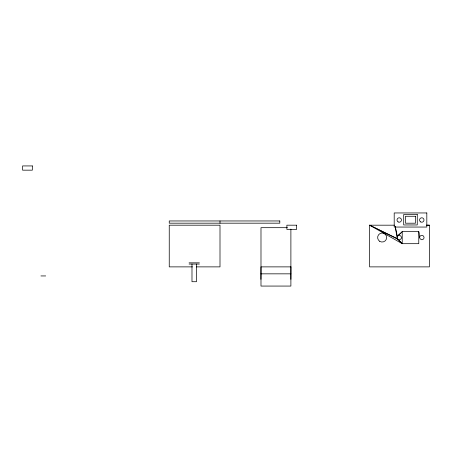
<?xml version="1.0" encoding="UTF-8"?>
<svg xmlns="http://www.w3.org/2000/svg" width="452" height="452" viewBox="0 0 452 452"><rect width="100%" height="100%" fill="white"/><g stroke="black" fill="none" stroke-linecap="round" stroke-linejoin="round"><path stroke-width="0.68" d="M260.928 279.33L260.996 266.878L290.89 266.878M290.885 279.33L290.952 266.878M397.709 235.95C399.947 233.605 403.235 237.888 400.387 239.441C399.365 240.04 397.941 239.662 397.353 238.628C395.946 235.39 400.913 233.848 402.218 231.656L418.772 231.656C419.806 233.955 418.162 239.261 421.835 239.741C423.021 239.746 424.061 238.707 424.055 237.52C424.162 234.667 419.507 234.667 419.614 237.52M397.975 235.746L397.353 236.407L395.257 226.503M398.167 235.594L402.218 231.656L402.218 243.684L418.772 243.684L418.772 231.656M426.592 225.186L429.4 225.186L429.4 266.878L369.6 266.878L369.6 225.186L394.494 225.186M426.592 225.186L429.4 225.186M287.415 227.684L260.99 227.684L260.99 286.065L290.89 286.065L290.89 229.085M189.072 262.844L199.394 262.844M189.072 264.058L199.394 264.058M192.507 266.878L169.246 266.878L169.246 225.186L220 225.186L220 266.878L196.36 266.878M260.99 273.839L290.89 273.839M40.929 275.94L45.692 275.94M369.6 225.186L397.353 238.628L402.218 243.684L369.6 225.186L398.014 239.328M397.862 239.249L402.218 243.684M395.206 226.554L397.059 237.52M220 220.96L220 223.181M196.484 264.058L196.484 281.715L191.987 281.715L191.987 264.058M32.329 165.935L22.6 165.935L22.6 170.167L32.329 170.167L32.329 165.935M426.818 212.954L394.2 212.954L394.2 227.051L426.818 227.051L426.818 212.954M417.264 214.508L403.698 214.508L403.698 224.966L417.264 224.966L417.264 214.508M415.501 216.271L405.461 216.271L405.461 223.203L415.501 223.203L415.501 216.271M279.799 220.96L169.246 220.96L169.246 223.181L279.799 223.181L279.799 220.96M296.608 225.186L286.879 225.186L286.879 229.418L296.608 229.418L296.608 225.186M398.116 221.926A2.22 2.22 0 0 0 401.444 220.005A2.22 2.22 0 0 0 398.116 218.079A2.22 2.22 0 0 0 398.116 221.926M420.671 221.926A2.22 2.22 0 0 0 423.999 220.005A2.22 2.22 0 0 0 420.671 218.079A2.22 2.22 0 0 0 420.671 221.926M379.686 241.3A4.509 4.509 0 0 0 386.652 237.758A4.509 4.509 0 0 0 380.109 233.498A4.509 4.509 0 0 0 379.686 241.3"/></g></svg>
